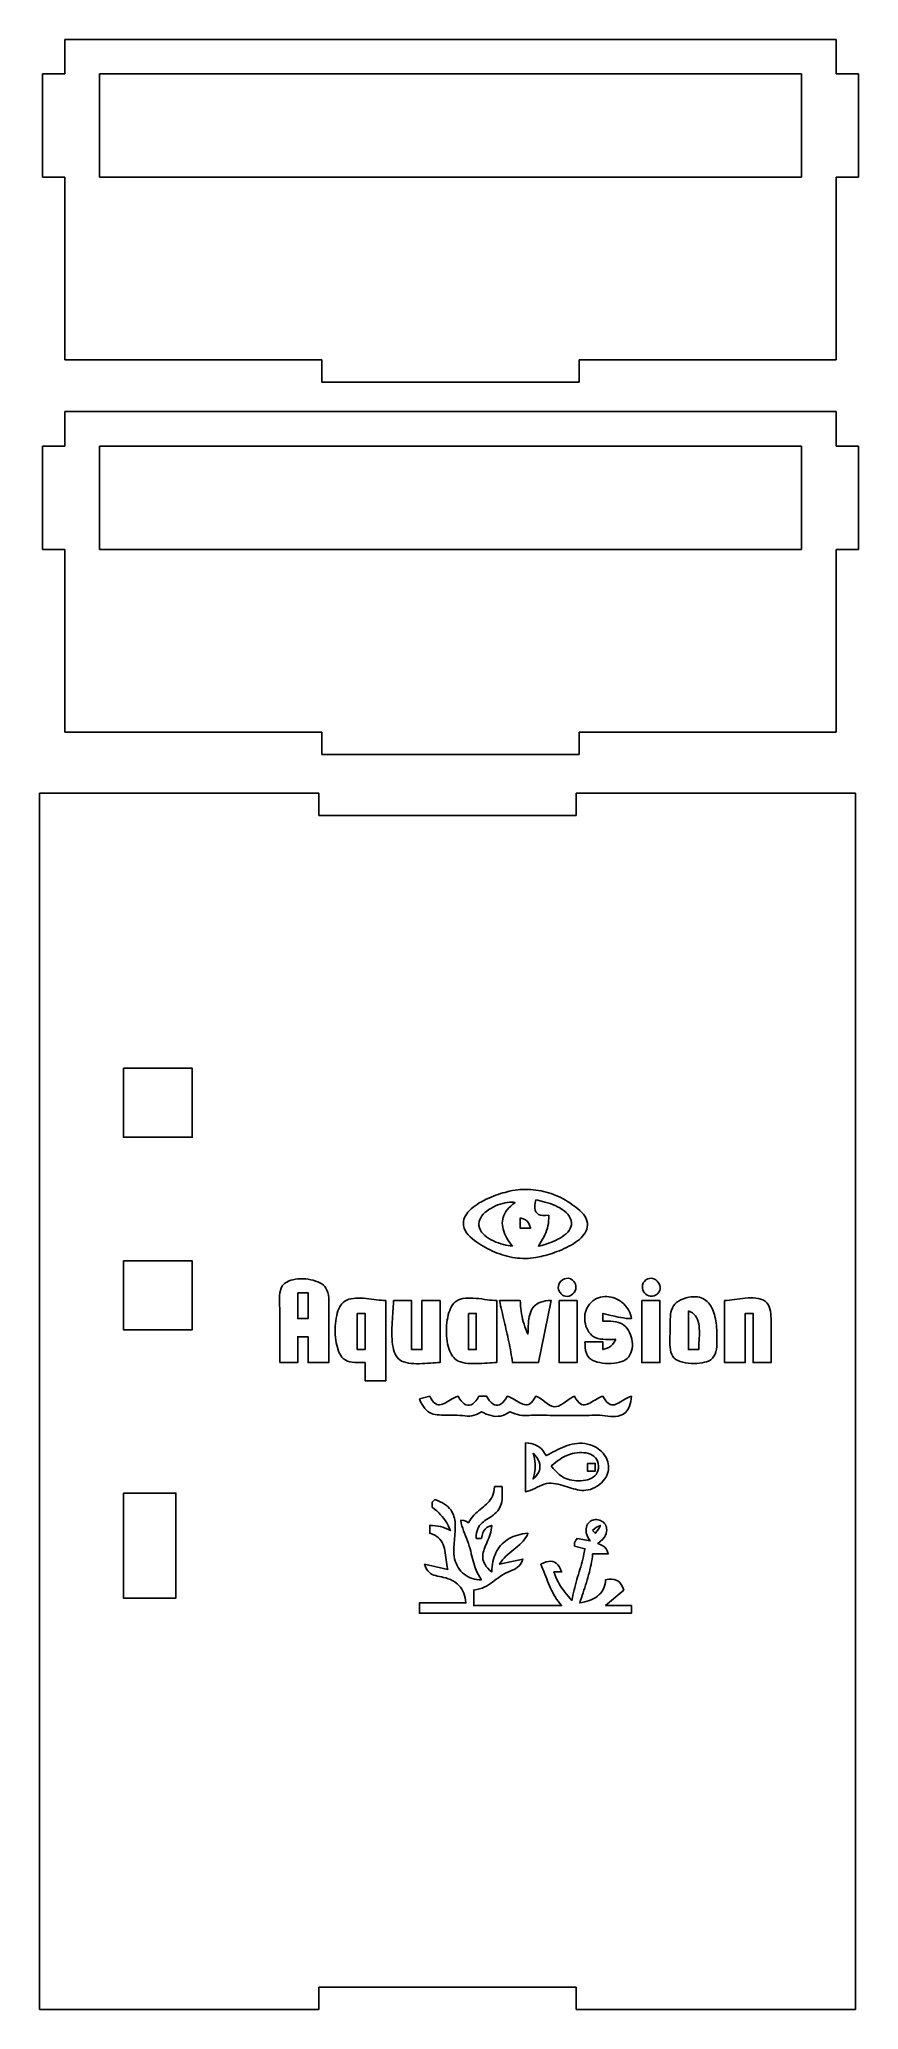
# Model space of a CAD drawing. Header units: millimetres. Extents: x 0 to 238, y 0 to 572.
import ezdxf

# ---------------------------------------------------------------- set-up
doc = ezdxf.new("R2010")
doc.units = ezdxf.units.MM
doc.header["$MEASUREMENT"] = 0
doc.layers.add('C7', color=7, linetype='Continuous')
doc.layers.add('Cut', color=10, linetype='Continuous')

msp = doc.modelspace()

# ---------------------------------------------------------------- linework, layer by layer
at = {"layer": 'C7'}
for points in [[(137.16, 237.65), (136.69, 237.56), (136.17, 237.45), (135.61, 237.31), (135.01, 237.15), (134.39, 236.97), (133.73, 236.77), (133.06, 236.55), (132.38, 236.31), (131.68, 236.05), (130.97, 235.76), (130.27, 235.46), (129.57, 235.14), (128.88, 234.8), (128.2, 234.44), (127.54, 234.06), (126.91, 233.66), (126.3, 233.24), (125.73, 232.81), (125.19, 232.35), (124.7, 231.88), (124.26, 231.39), (123.88, 230.89), (123.55, 230.36), (123.28, 229.83), (123.09, 229.27), (122.96, 228.7), (122.92, 228.11), (122.95, 227.51), (123.13, 226.77), (123.44, 226.07), (123.86, 225.42), (124.36, 224.8), (124.94, 224.22), (125.55, 223.69), (126.18, 223.2), (126.81, 222.74), (127.41, 222.33), (128.03, 221.92), (128.67, 221.53), (129.32, 221.16), (129.99, 220.8), (130.66, 220.46), (131.35, 220.13), (132.05, 219.83), (132.76, 219.54), (133.48, 219.28), (134.2, 219.03), (134.93, 218.81), (135.67, 218.62), (136.41, 218.44), (137.16, 218.29), (137.91, 218.17), (138.66, 218.07), (139.42, 218.01), (140.17, 217.97), (140.92, 217.95), (141.67, 217.97), (142.42, 218.02), (143.17, 218.1), (143.91, 218.21), (144.38, 218.3), (144.89, 218.41), (145.44, 218.53), (146.03, 218.68), (146.65, 218.84), (147.29, 219.02), (147.96, 219.22), (148.65, 219.44), (149.35, 219.68), (150.05, 219.94), (150.76, 220.21), (151.47, 220.5), (152.18, 220.81), (152.87, 221.14), (153.55, 221.49), (154.21, 221.86), (154.84, 222.24), (155.45, 222.65), (156.02, 223.07), (156.55, 223.51), (157.04, 223.96), (157.49, 224.44), (157.88, 224.93), (158.21, 225.44), (158.49, 225.97), (158.7, 226.51), (158.84, 227.07), (158.9, 227.65), (158.88, 228.25), (158.75, 228.93), (158.5, 229.59), (158.14, 230.21), (157.71, 230.8), (157.21, 231.36), (156.67, 231.89), (156.1, 232.38), (155.52, 232.84), (154.95, 233.27), (154.41, 233.66), (153.78, 234.09), (153.14, 234.51), (152.49, 234.9), (151.83, 235.27), (151.15, 235.61), (150.47, 235.94), (149.77, 236.24), (149.07, 236.52), (148.36, 236.77), (147.64, 237.01), (146.91, 237.21), (146.18, 237.4), (145.44, 237.56), (144.7, 237.69), (143.95, 237.8), (143.2, 237.89), (142.45, 237.95), (141.69, 237.99), (140.94, 238), (140.18, 237.98), (139.42, 237.94), (138.67, 237.87), (137.91, 237.78), (137.16, 237.65)], [(143.91, 235), (143.75, 234.11), (143.67, 233.31), (143.68, 232.6), (143.78, 232), (143.98, 231.49), (144.29, 231.08), (144.72, 230.77), (145.26, 230.55), (145.93, 230.44), (146.72, 230.42), (147.66, 230.5), (147.68, 229.67), (147.64, 228.89), (147.57, 228.14), (147.44, 227.43), (147.28, 226.75), (147.07, 226.09), (146.83, 225.44), (146.55, 224.81), (146.23, 224.17), (145.88, 223.53), (145.5, 222.87), (145.1, 222.2), (144.66, 221.5), (145.14, 221.62), (145.68, 221.77), (146.27, 221.94), (146.9, 222.14), (147.56, 222.37), (148.24, 222.62), (148.93, 222.9), (149.62, 223.2), (150.29, 223.54), (150.95, 223.9), (151.58, 224.28), (152.16, 224.69), (152.69, 225.13), (153.17, 225.6), (153.57, 226.1), (153.89, 226.62), (154.12, 227.17), (154.24, 227.74), (154.26, 228.34), (154.15, 228.98), (153.92, 229.63), (153.6, 230.23), (153.19, 230.79), (152.71, 231.3), (152.17, 231.78), (151.57, 232.21), (150.92, 232.61), (150.23, 232.97), (149.52, 233.3), (148.79, 233.6), (148.05, 233.87), (147.3, 234.11), (146.57, 234.33), (145.86, 234.53), (145.17, 234.7), (144.52, 234.86), (143.91, 235)], [(137.16, 221.5), (136.68, 222.14), (136.23, 222.77), (135.83, 223.4), (135.46, 224.02), (135.14, 224.63), (134.87, 225.24), (134.64, 225.84), (134.46, 226.43), (134.32, 227.02), (134.24, 227.6), (134.22, 228.18), (134.25, 228.76), (134.33, 229.33), (134.48, 229.89), (134.68, 230.45), (134.94, 231), (135.27, 231.55), (135.66, 232.1), (136.12, 232.64), (136.65, 233.18), (137.24, 233.72), (137.91, 234.25), (137.42, 234.32), (136.88, 234.34), (136.29, 234.31), (135.66, 234.23), (135.01, 234.1), (134.33, 233.94), (133.64, 233.73), (132.95, 233.48), (132.26, 233.19), (131.59, 232.87), (130.93, 232.51), (130.31, 232.13), (129.73, 231.71), (129.19, 231.26), (128.71, 230.79), (128.29, 230.3), (127.94, 229.78), (127.68, 229.24), (127.5, 228.68), (127.43, 228.11), (127.45, 227.52), (127.61, 226.85), (127.86, 226.22), (128.21, 225.64), (128.64, 225.1), (129.14, 224.61), (129.7, 224.16), (130.31, 223.75), (130.97, 223.38), (131.66, 223.04), (132.37, 222.74), (133.09, 222.48), (133.82, 222.25), (134.54, 222.04), (135.24, 221.87), (135.92, 221.72), (136.56, 221.6), (137.16, 221.5)], [(139.41, 229.75), (139.41, 226.75), (142.41, 226.75), (142.11, 227.61), (141.79, 228.27), (141.41, 228.76), (140.92, 229.13), (140.27, 229.45), (139.41, 229.75)], [(69.66, 187.75), (74.91, 187.75), (74.91, 195.25), (77.91, 195.25), (77.91, 187.75), (83.91, 187.75), (83.91, 202), (83.92, 202.72), (83.94, 203.47), (83.95, 204.24), (83.96, 205.01), (83.94, 205.79), (83.88, 206.55), (83.77, 207.31), (83.6, 208.04), (83.35, 208.73), (83.03, 209.39), (82.72, 209.82), (82.33, 210.21), (81.86, 210.57), (81.32, 210.89), (80.73, 211.18), (80.09, 211.42), (79.41, 211.63), (78.69, 211.8), (77.96, 211.93), (77.2, 212.02), (76.45, 212.06), (75.69, 212.07), (74.94, 212.03), (74.22, 211.94), (73.52, 211.81), (72.86, 211.63), (72.25, 211.41), (71.69, 211.13), (71.2, 210.81), (70.77, 210.44), (70.43, 210.01)], [(151.65, 211.72), (151.17, 211.34), (150.82, 210.9), (150.59, 210.43), (150.47, 209.94), (150.45, 209.44), (150.53, 208.95), (150.7, 208.48), (150.95, 208.04), (151.26, 207.66), (151.64, 207.35), (152.07, 207.12), (152.55, 206.98), (153.07, 206.96), (153.61, 207.07), (154.17, 207.32), (154.68, 207.67), (155.06, 208.08), (155.33, 208.53), (155.49, 209.01), (155.56, 209.5), (155.52, 209.99), (155.41, 210.46), (155.21, 210.91), (154.94, 211.31), (154.61, 211.65), (154.22, 211.92), (153.78, 212.11), (153.3, 212.2), (152.77, 212.17), (152.22, 212.01), (151.65, 211.72)], [(175.86, 211.72), (175.41, 211.31), (175.1, 210.85), (174.91, 210.36), (174.83, 209.86), (174.85, 209.35), (174.98, 208.86), (175.18, 208.39), (175.46, 207.96), (175.81, 207.59), (176.22, 207.3), (176.68, 207.09), (177.18, 206.98), (177.71, 206.99), (178.26, 207.13), (178.83, 207.42), (179.3, 207.8), (179.64, 208.22), (179.86, 208.68), (179.97, 209.16), (179.97, 209.65), (179.87, 210.13), (179.7, 210.59), (179.44, 211.02), (179.12, 211.4), (178.75, 211.73), (178.33, 211.98), (177.87, 212.15), (177.38, 212.22), (176.88, 212.18), (176.37, 212.02), (175.86, 211.72)], [(70.43, 210.01), (70.09, 209.39), (69.86, 208.71), (69.71, 207.99), (69.63, 207.23), (69.59, 206.46), (69.6, 205.69), (69.62, 204.93), (69.65, 204.2), (69.66, 203.5), (69.66, 187.75)], [(74.91, 208), (74.91, 200.5), (77.91, 200.5), (77.91, 208), (74.91, 208)], [(94.41, 187.75), (94.41, 182.5), (100.41, 182.5), (100.41, 205.75), (99.81, 205.77), (99.16, 205.82), (98.48, 205.89), (97.77, 205.97), (97.04, 206.07), (96.29, 206.17), (95.52, 206.26), (94.75, 206.35), (93.98, 206.42), (93.22, 206.46), (92.47, 206.48), (91.74, 206.45), (91.03, 206.39), (90.35, 206.28), (89.7, 206.11), (89.1, 205.87), (88.55, 205.57), (88.04, 205.2), (87.69, 204.83), (87.37, 204.4), (87.07, 203.9), (86.81, 203.34), (86.57, 202.73), (86.37, 202.07), (86.19, 201.37), (86.05, 200.64), (85.93, 199.88), (85.84, 199.1), (85.79, 198.3), (85.76, 197.49), (85.76, 196.68), (85.79, 195.87), (85.85, 195.07), (85.94, 194.29), (86.06, 193.53), (86.21, 192.79), (86.38, 192.09), (86.59, 191.43), (86.82, 190.82), (87.08, 190.26), (87.38, 189.76), (87.7, 189.32), (88.04, 188.95), (88.64, 188.52), (89.28, 188.2), (89.98, 187.97), (90.7, 187.83), (91.45, 187.76), (92.21, 187.73), (92.96, 187.73), (93.7, 187.75), (94.41, 187.75)], [(132.66, 187.75), (132.66, 205.75), (132.01, 205.77), (131.31, 205.83), (130.58, 205.9), (129.82, 206), (129.03, 206.1), (128.23, 206.21), (127.43, 206.31), (126.62, 206.39), (125.81, 206.46), (125.02, 206.49), (124.24, 206.49), (123.5, 206.43), (122.78, 206.33), (122.1, 206.16), (121.47, 205.93), (120.89, 205.62), (120.49, 205.32), (120.13, 204.95), (119.79, 204.52), (119.48, 204.03), (119.21, 203.48), (118.96, 202.89), (118.74, 202.26), (118.55, 201.58), (118.38, 200.88), (118.25, 200.15), (118.15, 199.39), (118.07, 198.62), (118.03, 197.85), (118.01, 197.06), (118.03, 196.28), (118.07, 195.5), (118.14, 194.73), (118.24, 193.98), (118.37, 193.24), (118.53, 192.54), (118.72, 191.87), (118.94, 191.24), (119.19, 190.64), (119.46, 190.1), (119.77, 189.61), (120.11, 189.18), (120.47, 188.82), (120.87, 188.52), (121.44, 188.21), (122.07, 187.96), (122.75, 187.77), (123.47, 187.63), (124.22, 187.53), (125, 187.47), (125.8, 187.45), (126.61, 187.45), (127.42, 187.47), (128.24, 187.51), (129.04, 187.56), (129.83, 187.62), (130.59, 187.67), (131.32, 187.71), (132.01, 187.74), (132.66, 187.75)], [(167.16, 194.5), (166.67, 193.66), (166.19, 193.01), (165.68, 192.51), (165.08, 192.13), (164.34, 191.8), (163.41, 191.5), (163.41, 193.75), (158.16, 193.75), (158.2, 192.93), (158.26, 192.09), (158.37, 191.26), (158.59, 190.47), (158.94, 189.72), (159.47, 189.06), (159.9, 188.7), (160.44, 188.39), (161.06, 188.13), (161.75, 187.91), (162.5, 187.74), (163.3, 187.61), (164.12, 187.53), (164.96, 187.49), (165.8, 187.51), (166.62, 187.57), (167.41, 187.67), (168.17, 187.83), (168.86, 188.04), (169.48, 188.29), (170.02, 188.6), (170.46, 188.95), (170.88, 189.44), (171.22, 189.98), (171.5, 190.56), (171.71, 191.18), (171.84, 191.82), (171.92, 192.49), (171.93, 193.17), (171.87, 193.85), (171.76, 194.53), (171.6, 195.2), (171.37, 195.85), (171.1, 196.47), (170.78, 197.06), (170.4, 197.6), (169.99, 198.1), (169.52, 198.54), (169.02, 198.91), (168.48, 199.21), (167.9, 199.43), (167.17, 199.6), (166.43, 199.69), (165.67, 199.74), (164.91, 199.75), (164.15, 199.75), (163.41, 199.75), (163.41, 202), (164.18, 201.82), (164.93, 201.64), (165.67, 201.46), (166.4, 201.28), (167.13, 201.11), (167.85, 200.95), (168.58, 200.81), (169.33, 200.69), (170.08, 200.59), (170.86, 200.53), (171.66, 200.5), (171.56, 201.11), (171.4, 201.71), (171.19, 202.28), (170.93, 202.83), (170.62, 203.36), (170.27, 203.86), (169.87, 204.33), (169.44, 204.76), (168.98, 205.17), (168.49, 205.54), (167.97, 205.87), (167.43, 206.16), (166.87, 206.4), (166.29, 206.6), (165.7, 206.76), (165.11, 206.86), (164.51, 206.92), (163.91, 206.91), (163.31, 206.86), (162.71, 206.74), (162.13, 206.56), (161.56, 206.32), (161, 206.01), (160.46, 205.64), (159.95, 205.19), (159.47, 204.68), (159.08, 204.16), (158.76, 203.59), (158.5, 202.99), (158.31, 202.35), (158.18, 201.69), (158.12, 201.02), (158.11, 200.34), (158.17, 199.66), (158.29, 199), (158.47, 198.35), (158.7, 197.72), (159, 197.13), (159.35, 196.58), (159.76, 196.08), (160.22, 195.64), (160.74, 195.26), (161.31, 194.96), (161.94, 194.74), (162.66, 194.59), (163.4, 194.5), (164.15, 194.46), (164.92, 194.46), (165.68, 194.47), (166.43, 194.49), (167.16, 194.5)], [(185.95, 205.95), (185.26, 205.6), (184.69, 205.18), (184.21, 204.71), (183.82, 204.18), (183.52, 203.61), (183.29, 203), (183.12, 202.36), (183.01, 201.69), (182.94, 201), (182.9, 200.3), (182.89, 199.59), (182.9, 198.88), (182.9, 198.19), (182.91, 197.5), (182.9, 196.83), (182.86, 196.11), (182.82, 195.35), (182.79, 194.57), (182.77, 193.78), (182.78, 192.99), (182.84, 192.22), (182.94, 191.47), (183.11, 190.76), (183.35, 190.09), (183.68, 189.49), (184.06, 189.04), (184.56, 188.65), (185.14, 188.32), (185.81, 188.05), (186.54, 187.83), (187.31, 187.67), (188.12, 187.56), (188.95, 187.5), (189.78, 187.48), (190.6, 187.51), (191.39, 187.58), (192.14, 187.69), (192.83, 187.83), (193.46, 188), (193.99, 188.2), (194.64, 188.58), (195.17, 189.05), (195.58, 189.61), (195.89, 190.23), (196.12, 190.9), (196.28, 191.62), (196.37, 192.36), (196.42, 193.11), (196.43, 193.87), (196.43, 194.61), (196.42, 195.33), (196.41, 196), (196.4, 196.65), (196.38, 197.3), (196.34, 197.95), (196.29, 198.59), (196.22, 199.23), (196.12, 199.86), (196.01, 200.48), (195.88, 201.08), (195.73, 201.67), (195.55, 202.23), (195.35, 202.78), (195.13, 203.3), (194.88, 203.8), (194.6, 204.27), (194.3, 204.71), (193.97, 205.11), (193.61, 205.48), (193.23, 205.81), (192.81, 206.1), (192.36, 206.35), (191.88, 206.56), (191.36, 206.71), (190.82, 206.82), (190.23, 206.87), (189.61, 206.87), (188.96, 206.81), (188.27, 206.69), (187.53, 206.51), (186.76, 206.26), (185.95, 205.95)], [(198.66, 205.75), (198.66, 187.75), (204.66, 187.75), (204.66, 202), (206.91, 202), (206.91, 187.75), (212.16, 187.75), (212.16, 188.5), (212.16, 189.25), (212.17, 190), (212.17, 190.75), (212.18, 191.5), (212.19, 192.25), (212.2, 193), (212.2, 193.75), (212.21, 194.5), (212.21, 195.25), (212.21, 196), (212.21, 196.75), (212.2, 197.5), (212.2, 198.25), (212.19, 199), (212.17, 199.75), (212.15, 200.5), (212.12, 201.21), (212.07, 201.92), (211.98, 202.63), (211.83, 203.31), (211.62, 203.96), (211.31, 204.56), (210.91, 205.1), (210.39, 205.56), (209.74, 205.95), (209.1, 206.19), (208.43, 206.36), (207.72, 206.47), (206.99, 206.53), (206.23, 206.53), (205.46, 206.5), (204.68, 206.43), (203.89, 206.35), (203.1, 206.24), (202.32, 206.13), (201.55, 206.02), (200.79, 205.92), (200.05, 205.84), (199.34, 205.78), (198.66, 205.75)], [(92.16, 202), (92.16, 191.5), (94.41, 191.5), (94.41, 202), (92.16, 202)], [(102.66, 205.75), (102.65, 205.24), (102.63, 204.67), (102.59, 204.05), (102.55, 203.38), (102.49, 202.67), (102.44, 201.93), (102.38, 201.15), (102.33, 200.35), (102.28, 199.53), (102.24, 198.7), (102.2, 197.86), (102.19, 197.02), (102.18, 196.18), (102.2, 195.35), (102.24, 194.54), (102.31, 193.75), (102.4, 192.99), (102.52, 192.25), (102.68, 191.56), (102.87, 190.91), (103.11, 190.31), (103.38, 189.77), (103.7, 189.28), (104.07, 188.87), (104.48, 188.52), (105.03, 188.21), (105.64, 187.95), (106.3, 187.76), (107.01, 187.61), (107.76, 187.51), (108.54, 187.45), (109.34, 187.43), (110.15, 187.43), (110.97, 187.46), (111.79, 187.5), (112.59, 187.55), (113.38, 187.61), (114.13, 187.66), (114.86, 187.71), (115.53, 187.74), (116.16, 187.75), (116.16, 205.75), (110.91, 205.75), (110.91, 191.5), (107.91, 191.5), (107.91, 205.75), (102.66, 205.75)], [(124.41, 202), (124.41, 191.5), (126.66, 191.5), (126.66, 202), (124.41, 202)], [(133.41, 205.75), (133.57, 205), (133.73, 204.26), (133.89, 203.51), (134.06, 202.76), (134.23, 202.01), (134.41, 201.27), (134.58, 200.52), (134.76, 199.77), (134.93, 199.03), (135.11, 198.28), (135.28, 197.53), (135.45, 196.78), (135.62, 196.03), (135.79, 195.29), (135.95, 194.54), (136.11, 193.79), (136.27, 193.04), (136.42, 192.28), (136.56, 191.53), (136.7, 190.78), (136.82, 190.02), (136.94, 189.27), (137.06, 188.51), (137.16, 187.75), (144.66, 187.75), (148.41, 205.75), (147.54, 205.72), (146.75, 205.63), (146.03, 205.49), (145.38, 205.3), (144.81, 205.06), (144.3, 204.78), (143.84, 204.45), (143.45, 204.08), (143.11, 203.67), (142.81, 203.22), (142.56, 202.73), (142.35, 202.2), (142.18, 201.63), (142.04, 201.03), (141.93, 200.4), (141.85, 199.74), (141.78, 199.05), (141.73, 198.32), (141.7, 197.58), (141.68, 196.8), (141.66, 196), (141.32, 196.72), (141.02, 197.45), (140.75, 198.17), (140.51, 198.9), (140.29, 199.64), (140.1, 200.38), (139.94, 201.12), (139.8, 201.87), (139.68, 202.63), (139.59, 203.4), (139.51, 204.17), (139.45, 204.96), (139.41, 205.75), (133.41, 205.75)], [(150.66, 205.75), (150.66, 187.75), (155.91, 187.75), (155.91, 205.75), (150.66, 205.75)], [(174.66, 205.75), (174.66, 187.75), (179.91, 187.75), (179.91, 205.75), (174.66, 205.75)], [(188.16, 202.75), (188.16, 191.5), (191.16, 191.5), (191.17, 192.13), (191.2, 192.78), (191.24, 193.46), (191.28, 194.15), (191.32, 194.86), (191.35, 195.57), (191.37, 196.28), (191.36, 196.99), (191.33, 197.68), (191.27, 198.36), (191.17, 199.02), (191.02, 199.64), (190.82, 200.24), (190.56, 200.79), (190.23, 201.3), (189.84, 201.75), (189.36, 202.15), (188.81, 202.49), (188.16, 202.75)], [(110.16, 177.25), (110.54, 176.37), (110.93, 175.61), (111.33, 174.96), (111.76, 174.4), (112.2, 173.94), (112.66, 173.55), (113.14, 173.25), (113.64, 173.01), (114.17, 172.83), (114.72, 172.7), (115.31, 172.61), (115.92, 172.56), (116.57, 172.53), (117.25, 172.53), (117.96, 172.53), (118.72, 172.54), (119.51, 172.54), (120.34, 172.52), (121.15, 172.48), (121.93, 172.42), (122.67, 172.35), (123.38, 172.28), (124.07, 172.24), (124.75, 172.25), (125.42, 172.31), (126.09, 172.45), (126.77, 172.69), (127.46, 173.03), (128.16, 173.5), (128.88, 173.14), (129.58, 172.82), (130.28, 172.56), (130.98, 172.36), (131.67, 172.22), (132.35, 172.15), (133.03, 172.16), (133.71, 172.25), (134.38, 172.42), (135.06, 172.68), (135.73, 173.04), (136.41, 173.5), (137.18, 173.13), (137.91, 172.85), (138.62, 172.64), (139.31, 172.51), (139.99, 172.42), (140.66, 172.39), (141.33, 172.39), (142, 172.41), (142.69, 172.45), (143.41, 172.49), (144.14, 172.52), (144.92, 172.53), (145.73, 172.52), (146.49, 172.49), (147.26, 172.46), (148.02, 172.43), (148.78, 172.41), (149.54, 172.4), (150.3, 172.38), (151.06, 172.37), (151.82, 172.36), (152.58, 172.35), (153.33, 172.35), (154.09, 172.35), (154.85, 172.35), (155.61, 172.36), (156.36, 172.37), (157.12, 172.38), (157.88, 172.4), (158.64, 172.41), (159.4, 172.44), (160.17, 172.46), (160.93, 172.49), (161.7, 172.52), (162.46, 172.51), (163.23, 172.44), (164, 172.34), (164.77, 172.23), (165.54, 172.13), (166.3, 172.08), (167.06, 172.1), (167.82, 172.22), (168.58, 172.46), (169.31, 172.83), (169.91, 173.29), (170.39, 173.82), (170.77, 174.42), (171.06, 175.07), (171.28, 175.76), (171.44, 176.49), (171.57, 177.24), (171.66, 178), (171.07, 177.77), (170.51, 177.51), (169.97, 177.22), (169.46, 176.92), (168.96, 176.62), (168.48, 176.33), (168.02, 176.07), (167.57, 175.84), (167.14, 175.66), (166.71, 175.53), (166.29, 175.48), (165.88, 175.51), (165.47, 175.62), (165.06, 175.85), (164.65, 176.18), (164.24, 176.65), (163.83, 177.25), (163.41, 178), (162.82, 177.78), (162.25, 177.52), (161.71, 177.23), (161.19, 176.94), (160.69, 176.64), (160.22, 176.35), (159.75, 176.09), (159.31, 175.86), (158.87, 175.68), (158.45, 175.55), (158.03, 175.49), (157.62, 175.52), (157.21, 175.63), (156.81, 175.85), (156.4, 176.19), (155.99, 176.65), (155.58, 177.25), (155.16, 178), (154.52, 177.73), (153.87, 177.34), (153.21, 176.88), (152.55, 176.39), (151.89, 175.91), (151.22, 175.48), (150.55, 175.15), (149.88, 174.96), (149.22, 174.94), (148.53, 175.12), (147.86, 175.44), (147.21, 175.86), (146.57, 176.34), (145.93, 176.83), (145.28, 177.3), (144.61, 177.71), (143.91, 178), (143.49, 177.25), (143.08, 176.65), (142.67, 176.19), (142.26, 175.85), (141.86, 175.63), (141.45, 175.52), (141.04, 175.49), (140.62, 175.55), (140.2, 175.68), (139.76, 175.86), (139.31, 176.09), (138.85, 176.35), (138.37, 176.64), (137.88, 176.94), (137.36, 177.23), (136.82, 177.52), (136.25, 177.78), (135.66, 178), (135.24, 177.26), (134.79, 176.64), (134.34, 176.14), (133.87, 175.77), (133.39, 175.52), (132.9, 175.4), (132.42, 175.4), (131.93, 175.52), (131.45, 175.77), (130.98, 176.14), (130.52, 176.64), (130.08, 177.26), (129.66, 178), (127.41, 178), (126.99, 177.26), (126.54, 176.64), (126.09, 176.14), (125.62, 175.77), (125.14, 175.52), (124.65, 175.4), (124.17, 175.4), (123.68, 175.52), (123.2, 175.77), (122.73, 176.14), (122.27, 176.64), (121.83, 177.26), (121.41, 178), (120.82, 177.78), (120.25, 177.52), (119.71, 177.23), (119.19, 176.94), (118.69, 176.64), (118.22, 176.35), (117.75, 176.09), (117.31, 175.86), (116.87, 175.68), (116.45, 175.55), (116.03, 175.49), (115.62, 175.52), (115.21, 175.63), (114.81, 175.85), (114.4, 176.19), (113.99, 176.65), (113.58, 177.25), (113.16, 178), (110.16, 177.25)], [(140.91, 164.5), (140.91, 150.25), (141.59, 150.43), (142.27, 150.66), (142.95, 150.95), (143.63, 151.26), (144.31, 151.58), (145, 151.9), (145.68, 152.19), (146.36, 152.44), (147.05, 152.63), (147.73, 152.74), (148.41, 152.76), (149.1, 152.7), (149.78, 152.6), (150.44, 152.47), (151.1, 152.3), (151.73, 152.12), (152.36, 151.93), (152.99, 151.72), (153.6, 151.52), (154.21, 151.32), (154.82, 151.14), (155.42, 150.98), (156.03, 150.84), (156.63, 150.74), (157.24, 150.67), (157.86, 150.66), (158.48, 150.69), (159.1, 150.79), (159.74, 150.95), (160.39, 151.19), (161.05, 151.51), (161.72, 151.91), (162.41, 152.41), (162.97, 152.89), (163.46, 153.39), (163.88, 153.91), (164.23, 154.44), (164.52, 154.99), (164.74, 155.55), (164.9, 156.11), (165, 156.68), (165.03, 157.25), (165.02, 157.82), (164.94, 158.38), (164.81, 158.93), (164.63, 159.47), (164.4, 160), (164.12, 160.52), (163.79, 161.01), (163.42, 161.48), (163, 161.93), (162.54, 162.34), (162.04, 162.73), (161.5, 163.08), (160.92, 163.39), (160.3, 163.67), (159.66, 163.9), (158.89, 164.11), (158.12, 164.24), (157.37, 164.32), (156.63, 164.33), (155.89, 164.29), (155.17, 164.2), (154.45, 164.06), (153.74, 163.87), (153.03, 163.66), (152.33, 163.4), (151.64, 163.12), (150.95, 162.82), (150.27, 162.5), (149.59, 162.16), (148.92, 161.81), (148.24, 161.46), (147.58, 161.1), (146.91, 160.75), (146.48, 161.5), (146.03, 162.14), (145.56, 162.68), (145.05, 163.14), (144.5, 163.51), (143.9, 163.81), (143.25, 164.05), (142.54, 164.24), (141.76, 164.39), (140.91, 164.5)], [(143.16, 161.5), (143.35, 160.68), (143.5, 159.91), (143.62, 159.17), (143.7, 158.45), (143.74, 157.74), (143.73, 157.04), (143.67, 156.32), (143.56, 155.58), (143.39, 154.81), (143.16, 154), (143.8, 154.63), (144.3, 155.25), (144.69, 155.87), (144.96, 156.47), (145.1, 157.08), (145.14, 157.69), (145.07, 158.3), (144.88, 158.91), (144.6, 159.54), (144.22, 160.18), (143.73, 160.83), (143.16, 161.5)], [(148.41, 157.75), (148.96, 157.06), (149.51, 156.42), (150.09, 155.83), (150.71, 155.28), (151.39, 154.79), (152.17, 154.34), (152.66, 154.12), (153.2, 153.93), (153.78, 153.76), (154.39, 153.62), (155.03, 153.52), (155.69, 153.45), (156.36, 153.42), (157.03, 153.43), (157.69, 153.49), (158.33, 153.59), (158.95, 153.73), (159.54, 153.94), (160.09, 154.19), (160.59, 154.5), (161.03, 154.88), (161.41, 155.31), (161.71, 155.81), (161.93, 156.38), (162.06, 157.01), (162.1, 157.72), (162.02, 158.46), (161.85, 159.1), (161.58, 159.66), (161.22, 160.15), (160.8, 160.56), (160.31, 160.89), (159.76, 161.16), (159.17, 161.37), (158.55, 161.52), (157.9, 161.61), (157.23, 161.65), (156.56, 161.64), (155.89, 161.59), (155.23, 161.5), (154.59, 161.37), (153.99, 161.21), (153.43, 161.03), (152.91, 160.82), (152.2, 160.46), (151.52, 160.07), (150.88, 159.65), (150.25, 159.21), (149.63, 158.74), (149.02, 158.25), (148.41, 157.75)], [(158.91, 158.5), (158.91, 156.25), (161.16, 156.25), (161.16, 158.5), (158.91, 158.5)], [(131.91, 151.75), (131.85, 150.95), (131.73, 150.23), (131.55, 149.57), (131.33, 148.97), (131.06, 148.42), (130.74, 147.92), (130.39, 147.46), (130.01, 147.03), (129.61, 146.63), (129.18, 146.25), (128.73, 145.87), (128.27, 145.51), (127.81, 145.14), (127.34, 144.76), (126.88, 144.36), (126.42, 143.94), (125.97, 143.49), (125.54, 143), (125.14, 142.47), (124.76, 141.89), (124.41, 141.25), (123.63, 141.78), (123.1, 141.97), (122.16, 142), (122.3, 141.2), (122.5, 140.42), (122.73, 139.67), (122.99, 138.94), (123.26, 138.22), (123.56, 137.5), (123.85, 136.77), (124.13, 136.02), (124.4, 135.25), (124.64, 134.49), (124.85, 133.74), (125.04, 133), (125.22, 132.29), (125.4, 131.58), (125.57, 130.88), (125.75, 130.19), (125.94, 129.51), (126.15, 128.83), (126.38, 128.16), (126.65, 127.48), (126.95, 126.81), (127.3, 126.13), (127.7, 125.44), (128.16, 124.75), (127.46, 124.73), (126.78, 124.77), (126.12, 124.89), (125.48, 125.06), (124.86, 125.29), (124.27, 125.58), (123.71, 125.92), (123.18, 126.31), (122.68, 126.75), (122.22, 127.23), (121.8, 127.75), (121.42, 128.31), (121.09, 128.9), (120.81, 129.52), (120.57, 130.17), (120.39, 130.85), (120.27, 131.54), (120.2, 132.25), (120.18, 132.91), (120.18, 133.57), (120.19, 134.22), (120.22, 134.87), (120.27, 135.51), (120.31, 136.15), (120.37, 136.78), (120.42, 137.4), (120.47, 138.01), (120.51, 138.62), (120.54, 139.22), (120.56, 139.81), (120.56, 140.39), (120.54, 140.95), (120.5, 141.51), (120.43, 142.05), (120.33, 142.58), (120.2, 143.1), (120.02, 143.6), (119.81, 144.09), (119.55, 144.56), (119.25, 145.01), (118.89, 145.45), (118.48, 145.88), (118.01, 146.28), (117.47, 146.66), (116.88, 147.03), (116.21, 147.37), (115.47, 147.7), (114.66, 148), (113.91, 147.25), (113.91, 145.75), (114.57, 145.22), (115.19, 144.69), (115.77, 144.15), (116.3, 143.61), (116.8, 143.04), (117.27, 142.46), (117.7, 141.85), (118.1, 141.21), (118.48, 140.52), (118.83, 139.79), (119.16, 139), (118.4, 139.39), (117.67, 139.7), (116.97, 139.95), (116.26, 140.15), (115.55, 140.29), (114.8, 140.4), (114.01, 140.46), (113.16, 140.5), (113.16, 138.25), (113.93, 137.99), (114.61, 137.68), (115.19, 137.32), (115.7, 136.92), (116.13, 136.48), (116.49, 136.01), (116.79, 135.5), (117.05, 134.96), (117.25, 134.39), (117.42, 133.8), (117.56, 133.18), (117.67, 132.54), (117.77, 131.89), (117.85, 131.22), (117.94, 130.54), (118.03, 129.85), (118.14, 129.15), (118.26, 128.45), (118.41, 127.75), (111.66, 129.25), (111.94, 128.48), (112.25, 127.84), (112.61, 127.32), (113, 126.9), (113.42, 126.57), (113.88, 126.3), (114.37, 126.1), (114.89, 125.94), (115.43, 125.81), (116, 125.69), (116.59, 125.57), (117.21, 125.43), (117.84, 125.26), (118.49, 125.04), (119.16, 124.76), (119.87, 124.39), (120.52, 123.99), (121.09, 123.56), (121.6, 123.08), (122.05, 122.58), (122.44, 122.04), (122.78, 121.46), (123.05, 120.84), (123.28, 120.19), (123.45, 119.5), (123.58, 118.77), (123.66, 118), (110.16, 118), (110.16, 115), (171.66, 115), (171.66, 117.25), (164.16, 117.25), (169.41, 121.75), (169.05, 122.63), (168.67, 123.35), (168.25, 123.92), (167.78, 124.35), (167.24, 124.65), (166.62, 124.84), (165.91, 124.91), (165.1, 124.88), (164.16, 124.75), (164.1, 123.96), (163.96, 123.23), (163.76, 122.57), (163.49, 121.95), (163.16, 121.39), (162.78, 120.88), (162.34, 120.42), (161.85, 120.01), (161.32, 119.63), (160.75, 119.3), (160.14, 119.01), (159.49, 118.75), (158.82, 118.52), (158.12, 118.32), (157.4, 118.15), (156.66, 118), (156.9, 118.73), (157.14, 119.47), (157.38, 120.2), (157.63, 120.94), (157.87, 121.68), (158.11, 122.43), (158.35, 123.17), (158.59, 123.92), (158.82, 124.67), (159.04, 125.42), (159.25, 126.17), (159.45, 126.93), (159.64, 127.68), (159.81, 128.44), (159.97, 129.2), (160.11, 129.96), (160.23, 130.72), (160.33, 131.49), (160.41, 132.25), (164.91, 132.25), (164.63, 133.09), (164.3, 133.71), (163.9, 134.19), (163.39, 134.56), (162.74, 134.9), (161.91, 135.25), (162.56, 135.79), (163.27, 136.41), (163.82, 137.09)], [(163.82, 137.09), (164.11, 137.65), (164.31, 138.18), (164.43, 138.69), (164.49, 139.16), (164.47, 139.61), (164.4, 140.02), (164.28, 140.4), (164.1, 140.75), (163.88, 141.06), (163.62, 141.33), (163.33, 141.57), (163.01, 141.77), (162.66, 141.93), (162.3, 142.06), (161.93, 142.14), (161.56, 142.17), (161.18, 142.17), (160.8, 142.12), (160.44, 142.03), (160.09, 141.89), (159.76, 141.7), (159.46, 141.46), (159.19, 141.18), (158.96, 140.84), (158.77, 140.45), (158.63, 140.01), (158.54, 139.52), (158.51, 138.97), (158.54, 138.37), (158.79, 137.53), (159.23, 136.73), (159.66, 136), (155.91, 136.75), (155.39, 135.98), (155.19, 135.44), (155.16, 134.5), (158.16, 133.75), (158.04, 132.99), (157.89, 132.23), (157.73, 131.47), (157.55, 130.72), (157.36, 129.97), (157.16, 129.22), (156.95, 128.47), (156.73, 127.73), (156.51, 126.99), (156.28, 126.25), (156.06, 125.51), (155.84, 124.76), (155.62, 124.02), (155.41, 123.28), (155.21, 122.53), (155.02, 121.78), (154.84, 121.03), (154.68, 120.28), (154.53, 119.52), (154.41, 118.75), (153.86, 119.34), (153.34, 119.93), (152.85, 120.51), (152.38, 121.09), (151.94, 121.68), (151.51, 122.28), (151.12, 122.89), (150.74, 123.52), (150.38, 124.17), (150.05, 124.83), (149.73, 125.53), (149.44, 126.25), (149.16, 127), (151.41, 127), (151.06, 127.84), (150.69, 128.54), (150.29, 129.11), (149.85, 129.54), (149.37, 129.86), (148.85, 130.04), (148.28, 130.11), (147.65, 130.06), (146.97, 129.9), (146.22, 129.63), (145.41, 129.25), (145.72, 128.52), (146.01, 127.8), (146.29, 127.09), (146.56, 126.39), (146.82, 125.69), (147.08, 125), (147.34, 124.32), (147.61, 123.65), (147.89, 122.98), (148.18, 122.32), (148.49, 121.67), (148.82, 121.02), (149.17, 120.38), (149.55, 119.75), (149.96, 119.12), (150.4, 118.49), (150.88, 117.87), (151.41, 117.25), (125.91, 117.25), (125.91, 121.75), (126.8, 121.88), (127.6, 122.06), (128.33, 122.29), (129, 122.56), (129.62, 122.88), (130.21, 123.23), (130.77, 123.61), (131.33, 124.01), (131.89, 124.44), (132.47, 124.88), (133.08, 125.33), (133.73, 125.79), (134.44, 126.25), (135.15, 126.65), (135.82, 126.98), (136.46, 127.24), (137.07, 127.49), (137.63, 127.74), (138.16, 128.01), (138.65, 128.34), (139.09, 128.76), (139.49, 129.28), (139.85, 129.93), (140.16, 130.75), (133.41, 129.25), (133.81, 129.88), (134.26, 130.47), (134.76, 131.03), (135.28, 131.56), (135.83, 132.07), (136.4, 132.56), (136.98, 133.04), (137.56, 133.51), (138.14, 133.98), (138.7, 134.45), (139.25, 134.93), (139.76, 135.42), (140.25, 135.93), (140.68, 136.47), (141.07, 137.03), (141.4, 137.62), (141.66, 138.25), (140.87, 138.16), (140.1, 138.04), (139.37, 137.89), (138.67, 137.71), (138, 137.49), (137.35, 137.25), (136.74, 136.97), (136.16, 136.66), (135.62, 136.33), (135.1, 135.96), (134.61, 135.56), (134.16, 135.13), (133.73, 134.68), (133.34, 134.19), (132.98, 133.68), (132.66, 133.14), (132.36, 132.57), (132.1, 131.97), (131.86, 131.34), (131.67, 130.68), (131.5, 130), (131.36, 129.29), (131.26, 128.56), (131.19, 127.79), (131.16, 127), (130.53, 127.55), (129.99, 128.09), (129.55, 128.62), (129.2, 129.14), (128.93, 129.65), (128.74, 130.15), (128.61, 130.65), (128.55, 131.15), (128.55, 131.64), (128.6, 132.13), (128.69, 132.62), (128.82, 133.12), (128.98, 133.62), (129.17, 134.13), (129.38, 134.64), (129.6, 135.16), (129.83, 135.69), (130.05, 136.24), (130.28, 136.79), (130.49, 137.37), (130.68, 137.95), (130.85, 138.56), (130.99, 139.19), (131.1, 139.83), (131.16, 140.5), (130.34, 140.21), (129.71, 139.86), (129.24, 139.44), (128.88, 138.94), (128.61, 138.33), (128.38, 137.61), (128.16, 136.75), (126.66, 136.75), (126.67, 137.58), (126.75, 138.31), (126.89, 138.96), (127.09, 139.53), (127.34, 140.04), (127.64, 140.49), (127.98, 140.89), (128.35, 141.25), (128.76, 141.58), (129.19, 141.89), (129.64, 142.19), (130.1, 142.49), (130.58, 142.8), (131.05, 143.12), (131.52, 143.47), (131.99, 143.86), (132.44, 144.29), (132.87, 144.78), (133.28, 145.32), (133.62, 145.95), (133.87, 146.62), (134.04, 147.33), (134.14, 148.07), (134.18, 148.82), (134.19, 149.58), (134.18, 150.32), (134.17, 151.05), (134.16, 151.75), (131.91, 151.75)], [(160.41, 139), (161.16, 138.25), (161.83, 138.98), (162.24, 139.6), (162.66, 140.5), (161.75, 140.08), (161.14, 139.68), (160.41, 139)]]:
    msp.add_lwpolyline(points, dxfattribs=at)
at = {"layer": 'Cut'}
for p, q in [((7.36, 571.71), (7.36, 561.71)), ((90.21, 571.71), (164.76, 571.71)), ((231.01, 571.71), (231.01, 561.71)), ((7.36, 561.71), (0.86, 561.71)), ((0.86, 561.71), (0.86, 531.71)), ((17.37, 561.71), (221.01, 561.71)), ((17.37, 561.71), (17.37, 531.71)), ((221.01, 561.71), (221.01, 531.71)), ((231.01, 561.71), (237.51, 561.71)), ((237.51, 561.71), (237.51, 531.71)), ((0.86, 531.71), (7.36, 531.71)), ((7.36, 531.71), (7.36, 478.71)), ((17.37, 531.71), (221.01, 531.71)), ((231.01, 531.71), (231.01, 478.71)), ((237.51, 531.71), (231.01, 531.71)), ((7.36, 478.71), (81.91, 478.71)), ((81.91, 478.71), (81.91, 472.21)), ((156.46, 478.71), (231.01, 478.71)), ((156.46, 472.21), (156.46, 478.71)), ((81.91, 472.21), (156.46, 472.21)), ((7.36, 463.71), (7.36, 453.71)), ((90.21, 463.71), (164.76, 463.71)), ((231.01, 463.71), (231.01, 453.71)), ((7.36, 453.71), (0.86, 453.71)), ((0.86, 453.71), (0.86, 423.71)), ((17.37, 453.71), (221.01, 453.71)), ((17.37, 453.71), (17.37, 423.71)), ((221.01, 453.71), (221.01, 423.71)), ((231.01, 453.71), (237.51, 453.71)), ((237.51, 453.71), (237.51, 423.71)), ((0.86, 423.71), (7.36, 423.71)), ((7.36, 423.71), (7.36, 370.71)), ((17.37, 423.71), (221.01, 423.71)), ((231.01, 423.71), (231.01, 370.71)), ((237.51, 423.71), (231.01, 423.71)), ((7.36, 370.71), (81.91, 370.71)), ((81.91, 370.71), (81.91, 364.21)), ((156.46, 370.71), (231.01, 370.71)), ((156.46, 364.21), (156.46, 370.71)), ((81.91, 364.21), (156.46, 364.21)), ((0, 0), (0, 353)), ((0, 353), (81.05, 353)), ((81.05, 353), (81.05, 346.5)), ((155.6, 346.5), (155.6, 353)), ((155.6, 353), (236.65, 353)), ((236.65, 353), (236.65, 353)), ((236.65, 353), (236.65, 0)), ((81.05, 346.5), (155.6, 346.5)), ((81.05, 6.5), (155.6, 6.5)), ((81.05, 6.5), (81.05, 0)), ((155.6, 6.5), (155.6, 0)), ((81.05, 0), (0, 0)), ((236.65, 0), (155.6, 0))]:
    msp.add_line(p, q, dxfattribs=at)
for points in [[(7.36, 571.71), (231.01, 571.71)], [(7.36, 463.71), (231.01, 463.71)]]:
    msp.add_lwpolyline(points, dxfattribs=at)
for points in [[(24.33, 273.14), (44.33, 273.14), (44.33, 253.14), (24.33, 253.14)], [(24.33, 217.26), (44.33, 217.26), (44.33, 197.26), (24.33, 197.26)], [(24.33, 149.87), (39.57, 149.87), (39.57, 119.39), (24.33, 119.39)]]:
    msp.add_lwpolyline(points, close=True, dxfattribs=at)

doc.saveas('drawing.dxf')
